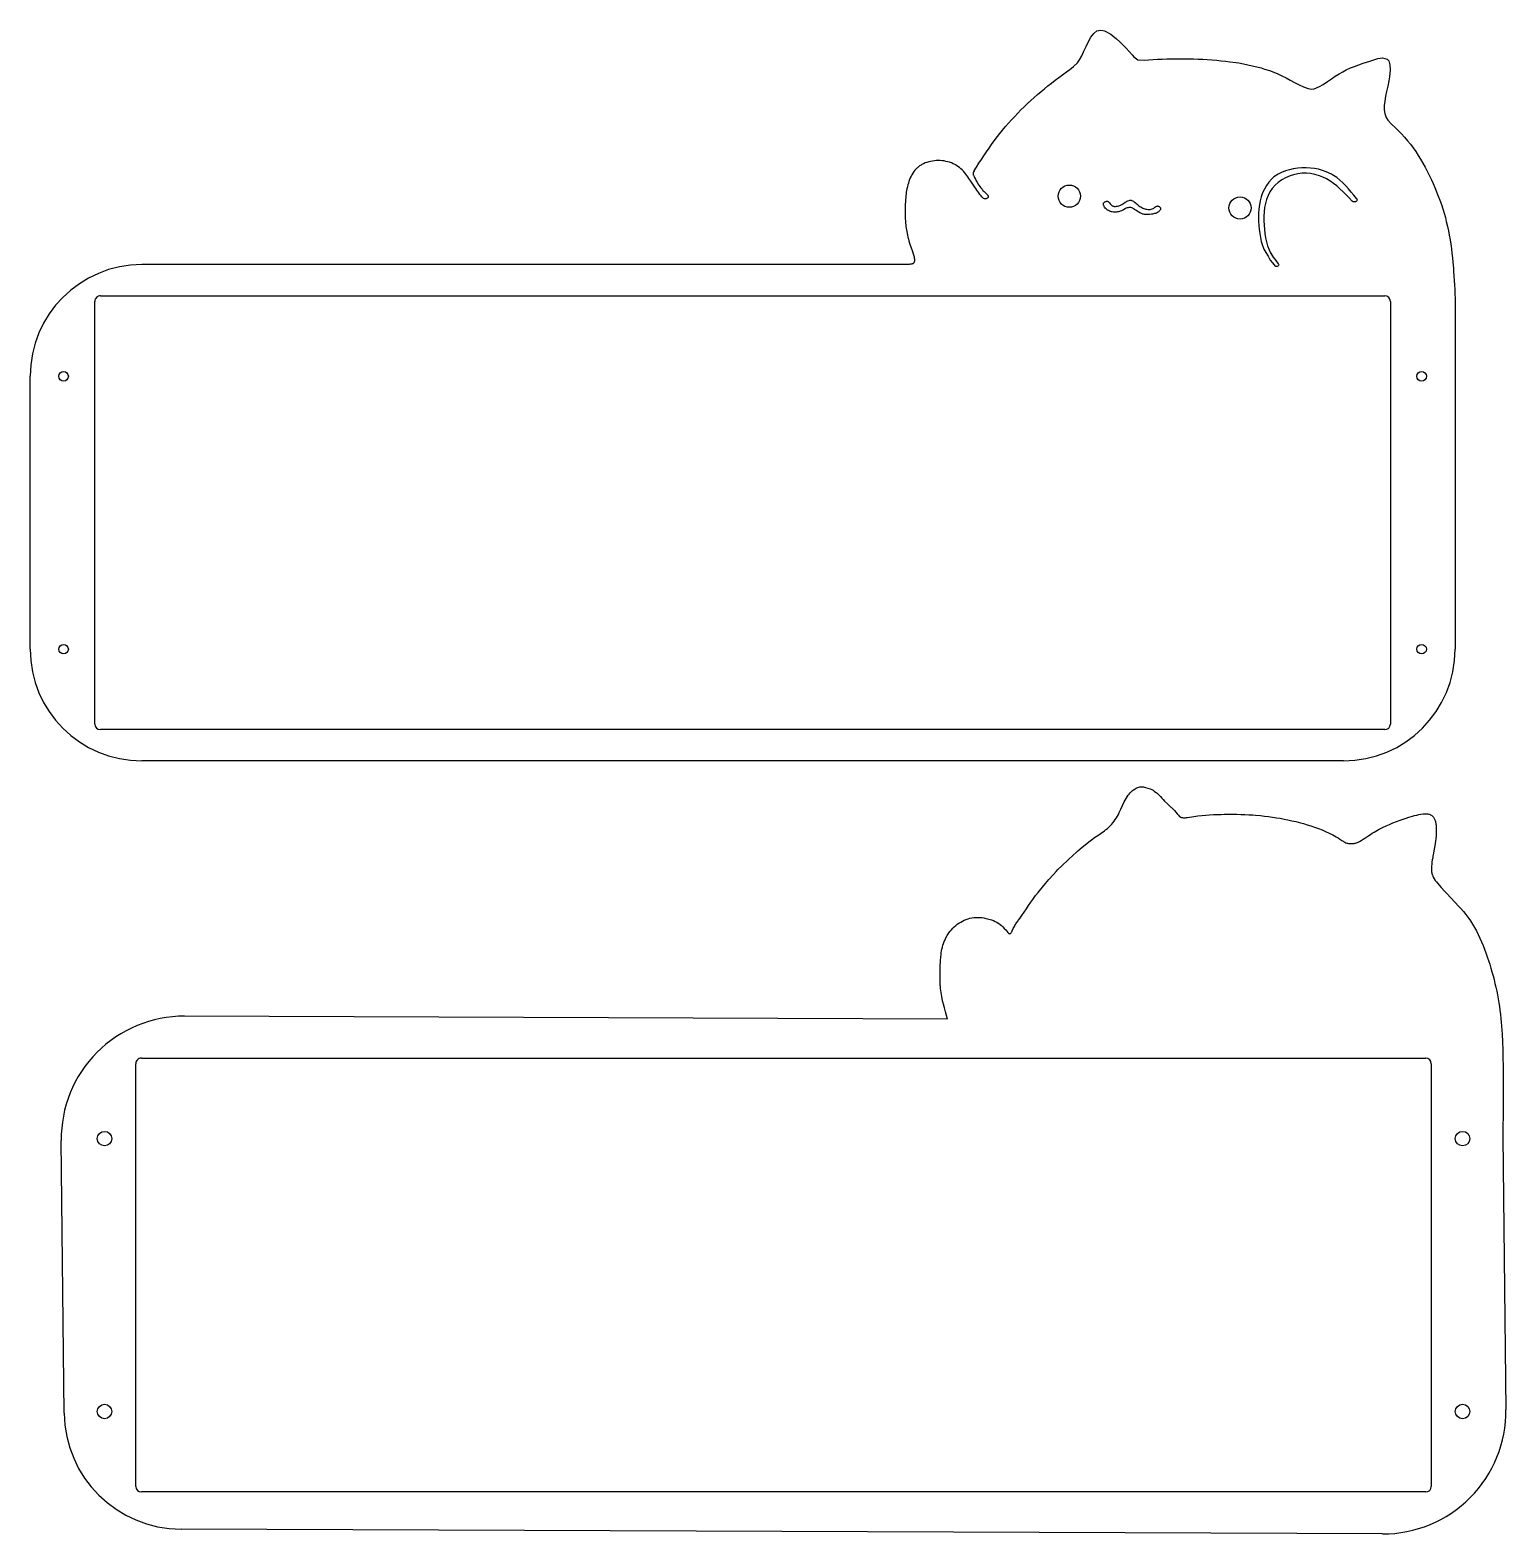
# Model space of a CAD drawing. Header units: millimetres. Extents: x -176 to 1438, y -1872 to -19.
# Drawn here: x 373.3 to 699.6, y -351.2 to -18.7 of the extents above; entities that cross this region are included whole.
import ezdxf

# ---------------------------------------------------------------- set-up
doc = ezdxf.new("R2010")
doc.units = ezdxf.units.MM
doc.header["$LTSCALE"] = 50
doc.header["$MEASUREMENT"] = 0

msp = doc.modelspace()

# ---------------------------------------------------------------- linework, layer by layer
for p, q in [((565.78, -70.53), (398.02, -70.53)), ((688.33, -78.03), (688.33, -155.57)), ((373.31, -155.58), (373.31, -95.23)), ((663.63, -180.28), (398.02, -180.28)), ((576.11, -237.43), (407.47, -236.75)), ((380.85, -324.54), (380.19, -264.22)), ((698.9, -263.44), (699.55, -323.76)), ((672.28, -351.23), (406.69, -350.19))]:
    msp.add_line(p, q)
at = {"color": 7}
for p, q in [((387.63, -172.13), (387.63, -78.68)), ((388.87, -77.44), (672.77, -77.44)), ((674.01, -78.68), (674.01, -172.13)), ((672.77, -173.37), (388.87, -173.37)), ((397.92, -246.03), (681.82, -246.03)), ((396.68, -340.72), (396.68, -247.26)), ((683.06, -247.26), (683.06, -340.72)), ((681.82, -341.95), (397.92, -341.95))]:
    msp.add_line(p, q, dxfattribs=at)
for points in [[(581.98, -49.82), (582.53, -48.98), (583.07, -48.13), (583.62, -47.29), (584.17, -46.45), (584.72, -45.62), (585.29, -44.79), (585.87, -43.97), (586.45, -43.16), (587.19, -42.17), (587.67, -41.56), (588.3, -40.78), (588.94, -40), (589.6, -39.24), (590.27, -38.49), (590.96, -37.75), (591.65, -37.03), (592.35, -36.31), (593.07, -35.6), (593.79, -34.91), (594.53, -34.23), (595.3, -33.54), (596.02, -32.9), (596.78, -32.26), (597.54, -31.62), (598.32, -30.99), (599.1, -30.37), (599.9, -29.76), (600.7, -29.15), (601.51, -28.55), (602.41, -27.91), (603.17, -27.36), (603.97, -26.73), (604.82, -25.89), (605.27, -25.27), (605.8, -24.33), (606.26, -23.36), (606.75, -22.26), (607.26, -21.19), (607.82, -20.2), (608.44, -19.4), (609.14, -18.86), (610.03, -18.66), (610.84, -18.86), (612.18, -19.6), (612.66, -19.94), (613.47, -20.58), (614.21, -21.24), (614.9, -21.94), (615.57, -22.65), (616.24, -23.39), (616.92, -24.14), (617.3, -24.55), (618.19, -25.26), (619.57, -25.35), (620.55, -25.27), (621.57, -25.19), (622.58, -25.13), (623.58, -25.08), (624.58, -25.04), (625.56, -25.01), (626.55, -25), (627.53, -24.99), (628.09, -24.99), (629.52, -25.02), (630.52, -25.04), (631.52, -25.08), (632.53, -25.13), (633.53, -25.19), (634.54, -25.26), (635.62, -25.35), (636.54, -25.43), (637.54, -25.53), (638.53, -25.65), (639.95, -25.85), (640.52, -25.94), (641.51, -26.12), (642.5, -26.32), (643.49, -26.54), (644.46, -26.78), (645.42, -27.04), (646.2, -27.27), (647.3, -27.63), (648.22, -27.97), (649.13, -28.34), (650.05, -28.75), (650.96, -29.22), (651.85, -29.73), (652.82, -30.25), (653.83, -30.75), (654.82, -31.21), (655.81, -31.55), (656.58, -31.71), (657.2, -31.66), (658.38, -31.17), (659.12, -30.69), (660.12, -30.01), (660.98, -29.44), (661.83, -28.89), (662.67, -28.37), (663.52, -27.88), (664.27, -27.48), (665.22, -27.04), (666.09, -26.68), (667.01, -26.33), (667.97, -26), (669.45, -25.5), (670.1, -25.29), (671.23, -24.97), (672.27, -24.82), (673.29, -25.06), (673.65, -25.48), (673.91, -26.36), (673.95, -27.48), (673.81, -28.99), (673.65, -29.92), (673.42, -31.1), (673.17, -32.23), (672.93, -33.31), (672.75, -34.35), (672.64, -35.33), (672.64, -36.27), (672.77, -37.14), (673.07, -37.96), (673.45, -38.58), (674.25, -39.44), (675.01, -40.14), (675.76, -40.85), (676.48, -41.59), (677.16, -42.34), (677.81, -43.12), (678.44, -43.91), (679.03, -44.72), (679.61, -45.54), (680.15, -46.38), (680.68, -47.23), (681.18, -48.1), (681.67, -48.97), (682.13, -49.86), (682.72, -51.04), (683.02, -51.66), (683.44, -52.58), (683.84, -53.5), (684.23, -54.42), (684.6, -55.36), (684.95, -56.3), (685.28, -57.25), (685.6, -58.2), (685.89, -59.16), (686.16, -60.13), (686.38, -60.98), (686.64, -62.08), (686.85, -63.06), (687.04, -64.04), (687.2, -65.03), (687.36, -66.03), (687.49, -67.02), (687.62, -68.02), (687.72, -69.02), (687.82, -70.02), (687.93, -71.32), (687.99, -72.02), (688.06, -73.02), (688.12, -74.02), (688.18, -75.02), (688.23, -76.02), (688.28, -77.02), (688.33, -78.03)], [(581.98, -49.82), (581.87, -50), (581.83, -50.08), (581.79, -50.17), (581.76, -50.28), (581.75, -50.36), (581.75, -50.45), (581.77, -50.55), (581.8, -50.64), (581.83, -50.74), (581.97, -51.03), (582.11, -51.3), (582.29, -51.66), (582.47, -52), (582.65, -52.32), (582.84, -52.64), (583.04, -52.95), (583.26, -53.26), (583.49, -53.57), (583.75, -53.87), (583.88, -54.03), (584.03, -54.19), (584.18, -54.34), (584.34, -54.5), (584.56, -54.72), (584.69, -54.83), (584.86, -55), (584.93, -55.09), (585, -55.17), (585.06, -55.25), (585.1, -55.34), (585.12, -55.42), (585.13, -55.5), (585.11, -55.58), (585.07, -55.66), (585.02, -55.74), (584.94, -55.81), (584.85, -55.87), (584.75, -55.92), (584.65, -55.96), (584.53, -55.99), (584.45, -56), (584.35, -55.99), (584.26, -55.97), (584.17, -55.93), (584.09, -55.89), (584, -55.83), (583.92, -55.76), (583.84, -55.69), (583.69, -55.53), (583.53, -55.33), (583.28, -55.02), (583.02, -54.68), (582.79, -54.35), (582.56, -54.03), (582.34, -53.71), (582.13, -53.39), (581.55, -52.49), (581.3, -52.11), (580.86, -51.45), (580.63, -51.13), (580.39, -50.81), (580.14, -50.49), (579.88, -50.18), (579.62, -49.88), (579.34, -49.6), (579.04, -49.32), (578.74, -49.06), (578.41, -48.82), (578.08, -48.59), (577.91, -48.49), (577.73, -48.39), (577.36, -48.21), (576.97, -48.04), (576.58, -47.9), (576.17, -47.79), (575.76, -47.69), (575.34, -47.61), (574.91, -47.56), (574.49, -47.53), (574.06, -47.52), (573.63, -47.53), (573.2, -47.56), (572.78, -47.62), (572.36, -47.69), (571.95, -47.79), (571.55, -47.91), (571.16, -48.05), (570.79, -48.22), (570.61, -48.31), (570.43, -48.4), (570.26, -48.51), (570.09, -48.61), (569.92, -48.72), (569.76, -48.84), (569.62, -48.95), (569.46, -49.09), (569.32, -49.23), (569.18, -49.37), (569.04, -49.51), (568.91, -49.66), (568.67, -49.97), (568.45, -50.3), (568.24, -50.64), (568.05, -50.99), (567.88, -51.36), (567.73, -51.74), (567.58, -52.12), (567.46, -52.51), (567.35, -52.91), (567.24, -53.31), (567.15, -53.76), (567.08, -54.12), (567.01, -54.52), (566.96, -54.93), (566.91, -55.33), (566.87, -55.73), (566.84, -56.13), (566.81, -56.53), (566.78, -57.31), (566.76, -58.08), (566.76, -58.53), (566.76, -59.56), (566.78, -60.28), (566.81, -61), (566.84, -61.37), (566.87, -61.73), (566.92, -62.1), (566.96, -62.47), (567.02, -62.85), (567.09, -63.24), (567.16, -63.63), (567.25, -64.03), (567.35, -64.44), (567.46, -64.87), (567.58, -65.3), (567.71, -65.75), (567.86, -66.21), (568, -66.61), (568.37, -67.66), (568.54, -68.14), (568.61, -68.38), (568.67, -68.61), (568.72, -68.83), (568.77, -69.04), (568.8, -69.25), (568.81, -69.44), (568.81, -69.62), (568.79, -69.78), (568.75, -69.93), (568.73, -70), (568.69, -70.06), (568.66, -70.12), (568.61, -70.18), (568.56, -70.23), (568.5, -70.27), (568.43, -70.32), (568.37, -70.35), (568.3, -70.38), (568.21, -70.4), (568.04, -70.44), (567.84, -70.46), (567.64, -70.47), (567.42, -70.48), (566.98, -70.48), (566.8, -70.48), (566.56, -70.48), (566.17, -70.5), (565.78, -70.53)], [(666.53, -55.92), (665.94, -55.19), (665.36, -54.48), (664.76, -53.78), (664.14, -53.1), (663.51, -52.46), (662.85, -51.86), (662.16, -51.3), (661.43, -50.8), (660.96, -50.52), (659.85, -49.99), (659.01, -49.69), (658.13, -49.45), (657.23, -49.28), (656.32, -49.17), (655.39, -49.12), (654.46, -49.14), (653.53, -49.21), (652.49, -49.37), (651.7, -49.54), (650.82, -49.8), (649.97, -50.13), (649.17, -50.54), (648.28, -51.15), (647.76, -51.62), (647.15, -52.29), (646.62, -53.03), (646.16, -53.83), (645.77, -54.68), (645.46, -55.55), (645.21, -56.45), (645.05, -57.24), (644.93, -58.25), (644.88, -59.15), (644.87, -60.05), (644.87, -60.95), (644.92, -61.96), (644.98, -62.7), (645.13, -63.66), (645.27, -64.54), (645.48, -65.4), (645.68, -66.09), (646.06, -67.09), (646.48, -67.88), (646.96, -68.69), (647.47, -69.51), (647.99, -70.15), (648.57, -70.86)], [(665.56, -56.47), (664.89, -55.77), (664.22, -55.08), (663.54, -54.4), (662.85, -53.75), (662.14, -53.13), (661.41, -52.56), (660.66, -52.03), (659.87, -51.56), (659.06, -51.16), (658.33, -50.87), (657.31, -50.58), (656.39, -50.41), (655.44, -50.33), (654.49, -50.34), (653.55, -50.45), (652.62, -50.64), (651.88, -50.87), (650.83, -51.32), (650, -51.8), (649.23, -52.36), (648.53, -52.99), (647.91, -53.69), (647.37, -54.47), (646.96, -55.26), (646.63, -56.11), (646.38, -57), (646.21, -57.92), (646.11, -58.86), (646.06, -59.82), (646.06, -60.79), (646.1, -61.85), (646.16, -62.72), (646.27, -63.67), (646.41, -64.6), (646.61, -65.52), (646.87, -66.4), (647.2, -67.25), (647.61, -68.06), (648.11, -68.85), (648.66, -69.59), (649.24, -70.32)], [(665.56, -56.47), (664.89, -55.77), (664.22, -55.08), (663.54, -54.4), (662.85, -53.75), (662.14, -53.13), (661.41, -52.56), (660.66, -52.03), (659.87, -51.56), (659.06, -51.16), (658.33, -50.87), (657.31, -50.58), (656.39, -50.41), (655.44, -50.33), (654.49, -50.34), (653.55, -50.45), (652.62, -50.64), (651.88, -50.87), (650.83, -51.32), (650, -51.8), (649.23, -52.36), (648.53, -52.99), (647.91, -53.69), (647.37, -54.47), (646.96, -55.26), (646.63, -56.11), (646.38, -57), (646.21, -57.92), (646.11, -58.86), (646.06, -59.82), (646.06, -60.79), (646.1, -61.85), (646.16, -62.72), (646.27, -63.67), (646.41, -64.6), (646.61, -65.52), (646.87, -66.4), (647.2, -67.25), (647.61, -68.01), (648.11, -68.85), (648.66, -69.59), (649.24, -70.32)], [(666.53, -55.92), (666.56, -55.99), (666.6, -56.06), (666.62, -56.13), (666.64, -56.19), (666.65, -56.26), (666.64, -56.3), (666.61, -56.39), (666.58, -56.45), (666.52, -56.5), (666.46, -56.55), (666.4, -56.59), (666.32, -56.62), (666.24, -56.65), (666.17, -56.67), (666.07, -56.68), (666.01, -56.68), (665.94, -56.67), (665.87, -56.65), (665.81, -56.62), (665.74, -56.59), (665.68, -56.55), (665.62, -56.51), (665.56, -56.47)], [(666.53, -55.92), (666.56, -55.99), (666.6, -56.06), (666.62, -56.13), (666.64, -56.19), (666.65, -56.26), (666.64, -56.3), (666.61, -56.39), (666.58, -56.45), (666.52, -56.5), (666.46, -56.55), (666.4, -56.59), (666.32, -56.62), (666.24, -56.65), (666.17, -56.67), (666.07, -56.68), (666.01, -56.68), (665.94, -56.67), (665.87, -56.65), (665.81, -56.62), (665.74, -56.59), (665.68, -56.55), (665.62, -56.51), (665.56, -56.47)], [(576.11, -237.43), (575.64, -235.75), (575.42, -234.91), (575.2, -234.06), (575.04, -233.33), (574.84, -232.35), (574.7, -231.48), (574.58, -230.62), (574.54, -230.18), (574.52, -229.92), (574.47, -228.87), (574.46, -228), (574.48, -227.13), (574.52, -225.74), (574.57, -224.5), (574.63, -223.63), (574.68, -223.19), (574.73, -222.76), (574.81, -222.25), (574.89, -221.9), (574.99, -221.47), (575.11, -221.05), (575.24, -220.63), (575.4, -220.22), (575.57, -219.82), (575.76, -219.42), (576.03, -218.93), (576.2, -218.66), (576.44, -218.29), (576.71, -217.94), (576.99, -217.61), (577.29, -217.28), (577.6, -216.98), (577.94, -216.69), (578.28, -216.41), (578.61, -216.18), (579.03, -215.93), (579.42, -215.71), (579.82, -215.52), (580.23, -215.35), (580.65, -215.21), (581.08, -215.09), (581.51, -215), (581.95, -214.93), (582.38, -214.89), (582.68, -214.88), (583.25, -214.9), (583.69, -214.94), (584.12, -215.01), (584.55, -215.1), (584.98, -215.2), (585.24, -215.28), (585.83, -215.46), (586.25, -215.61), (586.65, -215.79), (587.04, -215.98), (587.29, -216.13), (587.4, -216.19), (587.74, -216.43), (588.05, -216.7), (588.36, -216.99), (588.66, -217.32), (588.97, -217.67), (589.19, -217.94), (589.45, -218.25), (589.53, -218.33), (589.61, -218.4), (589.69, -218.46), (589.79, -218.5), (589.84, -218.51), (589.91, -218.5), (589.98, -218.47), (590.05, -218.42), (590.11, -218.36), (590.18, -218.28), (590.24, -218.19), (590.3, -218.09), (590.43, -217.86), (590.66, -217.35), (590.76, -217.12), (590.89, -216.87), (591.01, -216.66), (591.13, -216.47), (591.24, -216.29), (591.36, -216.12), (591.7, -215.66), (591.84, -215.47), (592.08, -215.14), (592.56, -214.44), (593.05, -213.72), (593.54, -212.98), (594.04, -212.24), (594.55, -211.5), (594.96, -210.92), (595.6, -210.07), (596.13, -209.39), (596.44, -209.01), (597.8, -207.37), (598.53, -206.53), (599.53, -205.39), (600.12, -204.75), (600.53, -204.32), (601.35, -203.52), (602.82, -202.14), (603.89, -201.11), (604.53, -200.52), (604.93, -200.15), (605.85, -199.37), (606.53, -198.82), (607.33, -198.2), (607.92, -197.76), (608.63, -197.25), (609.33, -196.76), (610.07, -196.25), (610.78, -195.74), (611.13, -195.48), (611.47, -195.2), (611.8, -194.91), (611.98, -194.74), (612.41, -194.29), (612.69, -193.96), (612.95, -193.61), (613.21, -193.25), (613.44, -192.88), (613.67, -192.5), (613.88, -192.11), (614.07, -191.72), (614.44, -190.92), (614.79, -190.12), (615.14, -189.37), (615.35, -188.95), (615.57, -188.57), (615.8, -188.2), (616.06, -187.84), (616.25, -187.61), (616.5, -187.33), (616.67, -187.16), (616.84, -187), (617.02, -186.85), (617.2, -186.71), (617.39, -186.57), (617.59, -186.45), (617.79, -186.34), (617.99, -186.25), (618.19, -186.16), (618.4, -186.1), (618.61, -186.05), (618.82, -186.02), (619.08, -186.01), (619.24, -186.02), (619.46, -186.05), (619.67, -186.1), (619.88, -186.16), (620.41, -186.31), (620.91, -186.49), (621.27, -186.61), (621.58, -186.78), (621.81, -186.96), (622.09, -187.16), (622.22, -187.25), (622.43, -187.42), (622.6, -187.56), (622.91, -187.86), (623.21, -188.18), (623.5, -188.51), (623.77, -188.8), (624.1, -189.16), (624.72, -189.78), (625.14, -190.17), (625.98, -190.97), (626.29, -191.28), (626.6, -191.63), (626.87, -191.97), (627.02, -192.15), (627.17, -192.31), (627.32, -192.47), (627.49, -192.6), (627.68, -192.71), (627.85, -192.78), (628.05, -192.83), (628.26, -192.85), (628.47, -192.86), (628.7, -192.84), (628.93, -192.82), (629.16, -192.78), (629.59, -192.71), (630.09, -192.63), (630.55, -192.56), (631.45, -192.43), (632.33, -192.33), (633.2, -192.26), (634.06, -192.2), (634.91, -192.15), (635.76, -192.12), (636.61, -192.1), (637.26, -192.09), (638.32, -192.08), (639.19, -192.08), (640.06, -192.09), (640.94, -192.11), (641.82, -192.14), (642.7, -192.18), (643.58, -192.23), (644.17, -192.28), (645.33, -192.38), (646.2, -192.47), (647.07, -192.58), (647.94, -192.7), (648.81, -192.84), (649.67, -192.98), (650.53, -193.14), (651.38, -193.32), (652.24, -193.51), (653.08, -193.71), (654.12, -193.97), (654.77, -194.14), (655.61, -194.39), (656.44, -194.64), (657.27, -194.92), (658.09, -195.21), (658.9, -195.53), (659.7, -195.88), (660.5, -196.25), (661.28, -196.66), (662.05, -197.09), (662.44, -197.32), (662.82, -197.56), (663.3, -197.88), (663.95, -198.27), (664.17, -198.37), (664.37, -198.44), (664.5, -198.48), (664.74, -198.53), (664.92, -198.55), (665.11, -198.57), (665.3, -198.57), (665.5, -198.58), (665.7, -198.56), (666, -198.52), (666.14, -198.49), (666.32, -198.45), (666.53, -198.4), (666.73, -198.32), (667.15, -198.11), (667.57, -197.88), (667.99, -197.62), (668.4, -197.35), (669.28, -196.76), (669.62, -196.54), (670.02, -196.29), (670.41, -196.06), (670.79, -195.83), (671.17, -195.61), (671.55, -195.4), (672.3, -195.01), (673.06, -194.65), (673.82, -194.31), (674.59, -193.99), (675.38, -193.68), (676.21, -193.39), (676.63, -193.24), (677.06, -193.1), (677.5, -192.96), (678.11, -192.76), (678.42, -192.67), (678.89, -192.52), (679.37, -192.39), (679.85, -192.26), (680.32, -192.15), (680.78, -192.06), (681.23, -192), (681.44, -191.99), (681.65, -191.97), (681.85, -191.97), (682.05, -191.98), (682.24, -192), (682.42, -192.03), (682.59, -192.07), (682.8, -192.15), (682.9, -192.19), (683.04, -192.27), (683.18, -192.36), (683.3, -192.47), (683.41, -192.58), (683.51, -192.71), (683.61, -192.84), (683.7, -192.99), (683.78, -193.15), (683.85, -193.31), (683.91, -193.49), (683.96, -193.67), (684.01, -193.87), (684.05, -194.07), (684.09, -194.27), (684.12, -194.49), (684.15, -194.94), (684.17, -195.41), (684.16, -195.9), (684.14, -196.41), (684.1, -196.93), (684.05, -197.46), (683.98, -198), (683.82, -199.09), (683.64, -200.17), (683.54, -200.7), (683.42, -201.36), (683.36, -201.71), (683.27, -202.19), (683.2, -202.66), (683.14, -203.11), (683.1, -203.55), (683.08, -203.98), (683.09, -204.4), (683.11, -204.6), (683.13, -204.8), (683.17, -205), (683.21, -205.2), (683.27, -205.39), (683.3, -205.49), (683.41, -205.78), (683.5, -205.97), (683.7, -206.34), (683.93, -206.7), (684.19, -207.06), (684.47, -207.42), (684.77, -207.76), (685.23, -208.27), (686, -209.11), (686.61, -209.76), (687.23, -210.4), (688.43, -211.67), (689.02, -212.31), (689.59, -212.95), (690.15, -213.6), (690.69, -214.27), (691.33, -215.13), (691.69, -215.66), (692.16, -216.38), (692.6, -217.13), (693.02, -217.89), (693.42, -218.67), (693.79, -219.46), (694.15, -220.27), (694.49, -221.09), (694.82, -221.91), (695.12, -222.74), (695.42, -223.58), (695.76, -224.61), (695.97, -225.26), (696.22, -226.1), (696.47, -226.95), (696.7, -227.8), (696.92, -228.64), (697.13, -229.49), (697.32, -230.35), (697.51, -231.2), (697.68, -232.05), (697.84, -232.91), (697.98, -233.77), (698.12, -234.63), (698.23, -235.41), (698.35, -236.36), (698.44, -237.22), (698.53, -238.09), (698.6, -238.96), (698.67, -239.83), (698.72, -240.7), (698.81, -242.44), (698.87, -244.19), (698.9, -245.95), (698.92, -247.7), (698.92, -251.7), (698.91, -256.46), (698.9, -263.44)]]:
    msp.add_lwpolyline(points)
msp.add_lwpolyline([(616.7, -56.27), (616.82, -56.32), (617.02, -56.41), (617.2, -56.52), (617.38, -56.65), (617.56, -56.78), (617.73, -56.93), (618.08, -57.22), (618.26, -57.37), (618.44, -57.51), (618.65, -57.65), (618.85, -57.78), (619.07, -57.9), (619.29, -58.01), (619.52, -58.11), (619.75, -58.19), (619.98, -58.25), (620.21, -58.3), (620.45, -58.32), (620.68, -58.33), (620.91, -58.31), (621.13, -58.27), (621.35, -58.2), (621.56, -58.11), (621.69, -58.03), (621.76, -57.98), (621.96, -57.84), (622.15, -57.71), (622.25, -57.65), (622.35, -57.61), (622.45, -57.58), (622.56, -57.56), (622.63, -57.57), (622.78, -57.61), (622.89, -57.66), (622.99, -57.73), (623.08, -57.81), (623.15, -57.9), (623.19, -58), (623.21, -58.1), (623.21, -58.21), (623.18, -58.32), (623.13, -58.42), (623.06, -58.53), (622.99, -58.63), (622.9, -58.72), (622.8, -58.82), (622.72, -58.89), (622.62, -58.96), (622.52, -59.02), (622.32, -59.12), (622.11, -59.2), (621.9, -59.26), (621.46, -59.35), (621.23, -59.39), (620.78, -59.45), (620.55, -59.46), (620.32, -59.47), (620.09, -59.47), (619.87, -59.46), (619.65, -59.43), (619.43, -59.39), (619.31, -59.36), (619.02, -59.26), (618.82, -59.17), (618.63, -59.06), (618.43, -58.95), (618.24, -58.83), (617.77, -58.52), (617.45, -58.31), (617.25, -58.19), (617.05, -58.08), (616.84, -58), (616.64, -57.93), (616.53, -57.91), (616.44, -57.9), (616.33, -57.9), (616.23, -57.9), (616.02, -57.94), (615.81, -58), (615.61, -58.08), (615.4, -58.17), (614.98, -58.39), (614.56, -58.61), (614.31, -58.71), (614.12, -58.78), (613.9, -58.84), (613.67, -58.88), (613.45, -58.91), (613.22, -58.93), (613, -58.92), (612.77, -58.91), (612.52, -58.87), (612.33, -58.83), (612.12, -58.76), (611.91, -58.69), (611.71, -58.59), (611.51, -58.48), (611.32, -58.34), (611.15, -58.19), (610.99, -58.02), (610.83, -57.82), (610.77, -57.71), (610.71, -57.6), (610.65, -57.49), (610.61, -57.38), (610.58, -57.26), (610.57, -57.15), (610.57, -57.04), (610.62, -56.9), (610.65, -56.85), (610.73, -56.76), (610.82, -56.69), (610.92, -56.63), (611.04, -56.58), (611.16, -56.54), (611.29, -56.52), (611.41, -56.52), (611.52, -56.53), (611.58, -56.55), (611.72, -56.63), (611.8, -56.7), (611.88, -56.78), (611.95, -56.87), (612.08, -57.07), (612.21, -57.26), (612.28, -57.33), (612.37, -57.41), (612.46, -57.48), (612.55, -57.53), (612.65, -57.57), (612.76, -57.6), (612.87, -57.63), (612.98, -57.64), (613.1, -57.65), (613.22, -57.65), (613.46, -57.63), (613.71, -57.58), (613.95, -57.51), (614.19, -57.43), (614.33, -57.37), (614.63, -57.22), (614.84, -57.11), (615.03, -56.99), (615.41, -56.75), (615.59, -56.64), (615.78, -56.53), (615.98, -56.44), (616.25, -56.34), (616.39, -56.29), (616.61, -56.24)], close=True)
for centre in [(603.03, -55.39), (640.78, -58)]:
    msp.add_circle(centre, 2.46)
at = {"linetype": 'Continuous'}
for centre in [(380.72, -95.23), (680.92, -95.23), (380.72, -155.58), (680.92, -155.57)]:
    msp.add_circle(centre, 1.05, dxfattribs=at)
at = {"color": 0}
for centre in [(389.77, -263.82), (689.97, -263.82), (389.77, -324.16), (689.97, -324.16)]:
    msp.add_circle(centre, 1.6, dxfattribs=at)
for centre, radius, start, end in [((398.02, -95.23), 24.7, 90, 180), ((398.02, -155.58), 24.7, 180, 270), ((663.63, -155.57), 24.7, 270, 0), ((407.37, -263.92), 27.18, 89.7914, 180.6281), ((406.78, -324.25), 25.94, 180.6281, 269.7914), ((672.38, -324.06), 27.18, 269.7914, 0.6281)]:
    msp.add_arc(centre, radius, start, end)
at = {"color": 7}
for centre, start, end in [((388.87, -78.68), 89.9998, 180), ((672.77, -78.68), 0, 89.9998), ((388.87, -172.13), 180, 270), ((672.77, -172.13), 270, 0), ((397.92, -247.26), 89.9998, 180), ((681.82, -247.26), 0, 89.9998), ((397.92, -340.72), 180, 270), ((681.82, -340.72), 270, 0)]:
    msp.add_arc(centre, 1.24, start, end, dxfattribs=at)
msp.add_spline([(649.24, -70.32), (649.32, -70.56), (649.13, -70.85), (648.8, -70.94), (648.57, -70.86)], degree=3)

doc.saveas('drawing.dxf')
